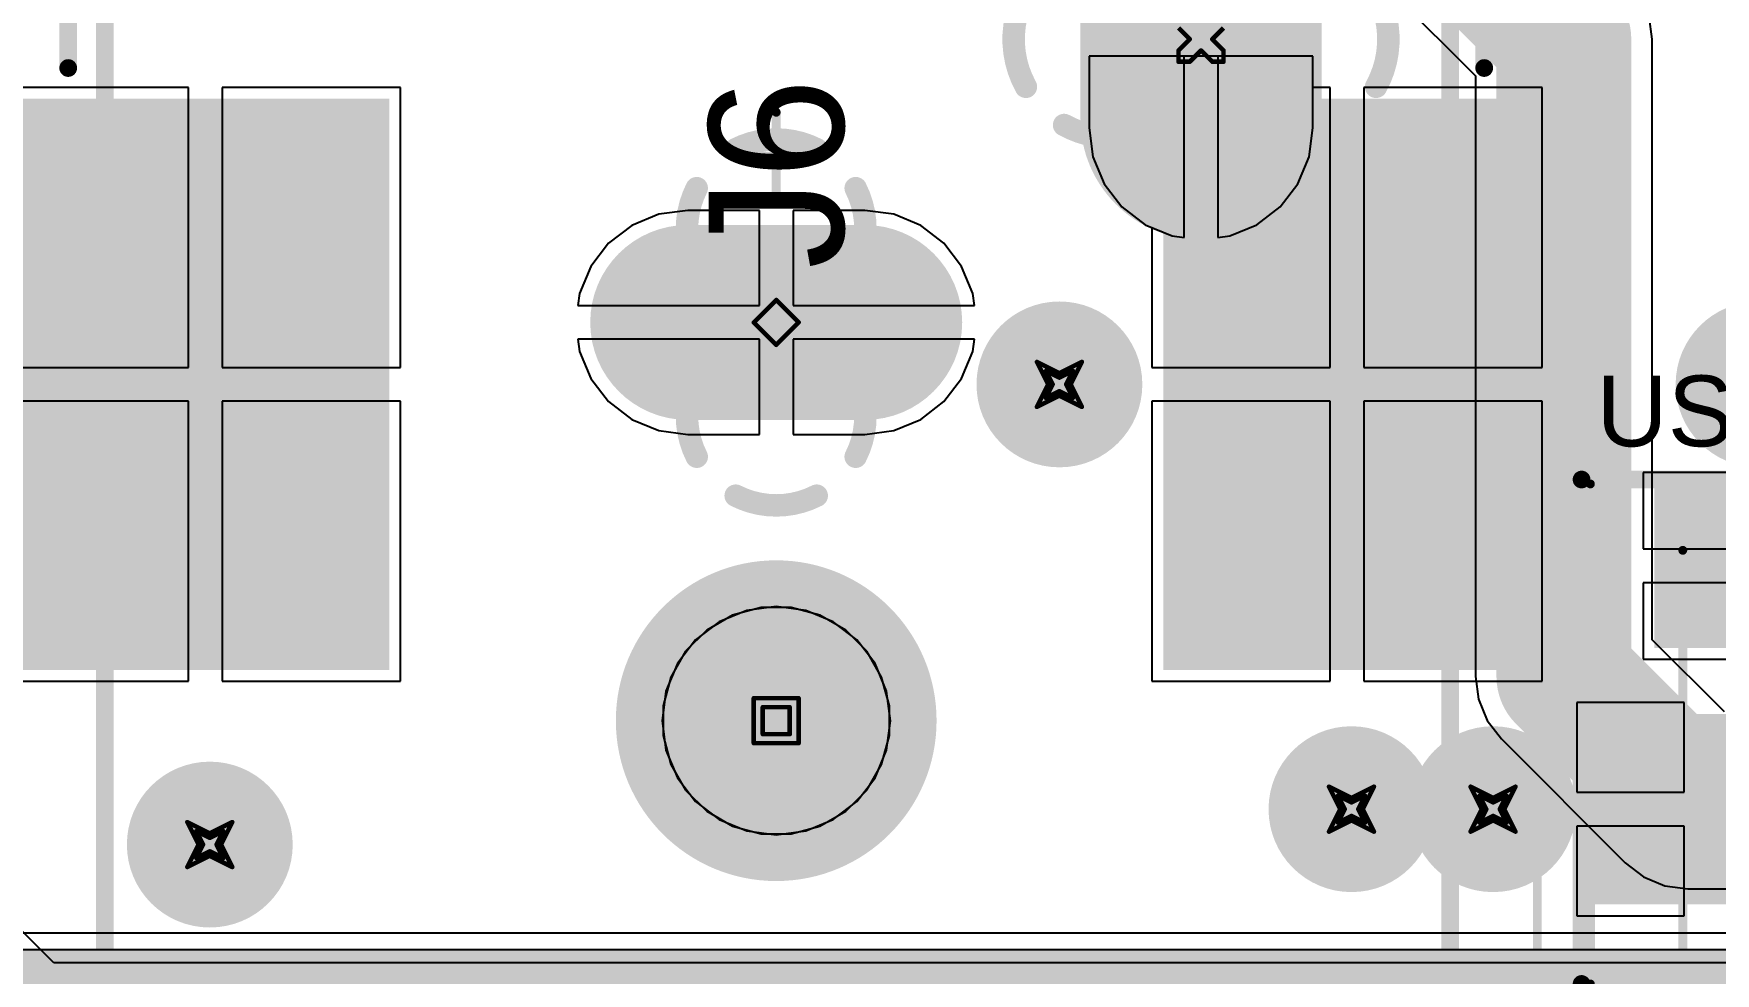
# Model space of a CAD drawing. Header units: millimetres. Extents: x -0.2 to 11.1, y -5.4 to 4.7.
# Drawn here: x 1.166 to 1.914, y 0.01 to 0.428 of the extents above; entities that cross this region are included whole.
import ezdxf

# ---------------------------------------------------------------- set-up
doc = ezdxf.new("R2010")
doc.units = ezdxf.units.MM
doc.header["$MEASUREMENT"] = 0
for name, color, linetype in [('BottomLayer', 5, 'Continuous'), ('BottomSolder', 6, 'Continuous'), ('DrillDrawing', 1, 'Continuous'), ('InternalPlane1', 76, 'Continuous'), ('InternalPlane2', 16, 'Continuous'), ('Mechanical1', 6, 'Continuous'), ('Mechanical3', 76, 'Continuous'), ('Mechanical5', 56, 'Continuous'), ('MultiLayer', 9, 'Continuous'), ('PadHoleLayer', 156, 'Continuous'), ('TopLayer', 1, 'Continuous'), ('TopOverlay', 2, 'Continuous'), ('TopPaste', 8, 'Continuous'), ('TopSolder', 216, 'Continuous'), ('ViaHoleLayer', 16, 'Continuous')]:
    doc.layers.add(name, color=color, linetype=linetype)
doc.styles.add('Arial', font='arial.ttf', dxfattribs={"height": 0.2})

# ---------------------------------------------------------------- blocks, each defined once
blk = doc.blocks.new('MICRO_B_USB_CONNECTOR_SMD_5')
at = {"layer": 'TopLayer'}
for points in [[(-0.16339, 0.02067), (-0.16339, 0.08366), (-0.08071, 0.08366), (-0.08071, 0.02067)], [(-0.05906, 0.08366), (-0.04331, 0.08366), (-0.04331, 0.02854), (-0.05906, 0.02854)], [(-0.03346, 0.08366), (-0.01772, 0.08366), (-0.01772, 0.02854), (-0.03346, 0.02854)], [(-0.00787, 0.08366), (0.00787, 0.08366), (0.00787, 0.02854), (-0.00787, 0.02854)], [(0.01772, 0.08366), (0.03346, 0.08366), (0.03346, 0.02854), (0.01772, 0.02854)], [(0.04331, 0.08366), (0.05906, 0.08366), (0.05906, 0.02854), (0.04331, 0.02854)], [(0.08079, 0.02056), (0.08079, 0.08355), (0.16347, 0.08355), (0.16347, 0.02056)], [(-0.10236, -0.0935), (-0.19291, -0.0935), (-0.19291, -0.0187), (-0.10236, -0.0187)], [(-0.08858, -0.0187), (-0.01378, -0.0187), (-0.01378, -0.0935), (-0.08858, -0.0935)], [(0.00984, -0.0187), (0.08465, -0.0187), (0.08465, -0.0935), (0.00984, -0.0935)], [(0.10236, -0.0187), (0.19291, -0.0187), (0.19291, -0.0935), (0.10236, -0.0935)]]:
    blk.add_hatch(color=1, dxfattribs=at).paths.add_polyline_path(points)
at = {"layer": 'TopPaste'}
for points in [[(-0.16839, 0.01567), (-0.16839, 0.08866), (-0.07571, 0.08866), (-0.07571, 0.01567)], [(-0.06406, 0.08866), (-0.03831, 0.08866), (-0.03831, 0.02354), (-0.06406, 0.02354)], [(-0.03846, 0.08866), (-0.01272, 0.08866), (-0.01272, 0.02354), (-0.03846, 0.02354)], [(-0.01287, 0.08866), (0.01287, 0.08866), (0.01287, 0.02354), (-0.01287, 0.02354)], [(0.01272, 0.08866), (0.03846, 0.08866), (0.03846, 0.02354), (0.01272, 0.02354)], [(0.03831, 0.08866), (0.06406, 0.08866), (0.06406, 0.02354), (0.03831, 0.02354)], [(0.07579, 0.01556), (0.07579, 0.08855), (0.16847, 0.08855), (0.16847, 0.01556)], [(-0.09736, -0.0985), (-0.19791, -0.0985), (-0.19791, -0.0137), (-0.09736, -0.0137)], [(-0.09358, -0.0137), (-0.00878, -0.0137), (-0.00878, -0.0985), (-0.09358, -0.0985)], [(0.00484, -0.0137), (0.08965, -0.0137), (0.08965, -0.0985), (0.00484, -0.0985)], [(0.09736, -0.0137), (0.19791, -0.0137), (0.19791, -0.0985), (0.09736, -0.0985)]]:
    blk.add_hatch(color=8, dxfattribs=at).paths.add_polyline_path(points)
at = {"layer": 'TopSolder'}
for points in [[(-0.16535, 0.0187), (-0.16535, 0.08563), (-0.07874, 0.08563), (-0.07874, 0.0187)], [(-0.06102, 0.08563), (-0.04134, 0.08563), (-0.04134, 0.02657), (-0.06102, 0.02657)], [(-0.03543, 0.08563), (-0.01575, 0.08563), (-0.01575, 0.02657), (-0.03543, 0.02657)], [(-0.00984, 0.08563), (0.00984, 0.08563), (0.00984, 0.02657), (-0.00984, 0.02657)], [(0.01575, 0.08563), (0.03543, 0.08563), (0.03543, 0.02657), (0.01575, 0.02657)], [(0.04134, 0.08563), (0.06102, 0.08563), (0.06102, 0.02657), (0.04134, 0.02657)], [(0.07882, 0.01859), (0.07882, 0.08552), (0.16544, 0.08552), (0.16544, 0.01859)], [(-0.10039, -0.09547), (-0.19488, -0.09547), (-0.19488, -0.01673), (-0.10039, -0.01673)], [(-0.09055, -0.01673), (-0.01181, -0.01673), (-0.01181, -0.09547), (-0.09055, -0.09547)], [(0.00787, -0.01673), (0.08661, -0.01673), (0.08661, -0.09547), (0.00787, -0.09547)], [(0.10039, -0.01673), (0.19488, -0.01673), (0.19488, -0.09547), (0.10039, -0.09547)]]:
    blk.add_hatch(color=216, dxfattribs=at).paths.add_polyline_path(points)
at = {"layer": 'Mechanical1', "const_width": 0.00394}
for points in [[(-0.15576, -0.1638), (-0.15576, 0.05906)], [(-0.15576, 0.05906), (0.15576, 0.05906)], [(0.15576, -0.1638), (0.15576, 0.05906)], [(-0.15576, -0.1638), (0.15576, -0.1638)]]:
    blk.add_lwpolyline(points, dxfattribs=at)
at = {"layer": 'Mechanical1', "const_width": 0.00197}
for points in [[(-0.15674, 0.05906, 1), (-0.15478, 0.05906, 1)], [(-0.15674, 0.05906, 1), (-0.15478, 0.05906, 1)], [(0.15478, 0.05906, 1), (0.15674, 0.05906, 1)], [(0.15478, 0.05906, 1), (0.15674, 0.05906, 1)], [(-0.15674, -0.1638, 1), (-0.15478, -0.1638, 1)], [(-0.15674, -0.1638, 1), (-0.15478, -0.1638, 1)], [(0.15478, -0.1638, 1), (0.15674, -0.1638, 1)], [(0.15478, -0.1638, 1), (0.15674, -0.1638, 1)]]:
    blk.add_lwpolyline(points, format="xyb", close=True, dxfattribs=at)
at = {"layer": 'Mechanical3', "const_width": 0.00394}
for points in [[(-0.19685, -0.13386), (-0.19685, 0.08858)], [(-0.19685, 0.08858), (0.19685, 0.08858)], [(0.19685, -0.13386), (0.19685, 0.08858)], [(0, -0.01969), (0, 0.01969)], [(-0.01969, 0), (0.01969, 0)], [(-0.19685, -0.13386), (0.19685, -0.13386)]]:
    blk.add_lwpolyline(points, dxfattribs=at)
at = {"layer": 'Mechanical3', "const_width": 0.00197}
for points in [[(-0.19783, 0.08858, 1), (-0.19587, 0.08858, 1)], [(-0.19783, 0.08858, 1), (-0.19587, 0.08858, 1)], [(0.19587, 0.08858, 1), (0.19783, 0.08858, 1)], [(0.19587, 0.08858, 1), (0.19783, 0.08858, 1)], [(-0.00098, 0.01969, 1), (0.00098, 0.01969, 1)], [(-0.02067, 0, 1), (-0.0187, 0, 1)], [(0.0187, 0, 1), (0.02067, 0, 1)], [(-0.00098, -0.01969, 1), (0.00098, -0.01969, 1)], [(-0.19783, -0.13386, 1), (-0.19587, -0.13386, 1)], [(-0.19783, -0.13386, 1), (-0.19587, -0.13386, 1)], [(0.19587, -0.13386, 1), (0.19783, -0.13386, 1)], [(0.19587, -0.13386, 1), (0.19783, -0.13386, 1)]]:
    blk.add_lwpolyline(points, format="xyb", close=True, dxfattribs=at)
at = {"layer": 'Mechanical5', "const_width": 0.00394}
for points in [[(-0.19685, -0.13386), (-0.19685, 0.08858)], [(-0.19685, 0.08858), (0.19685, 0.08858)], [(0.19685, -0.13386), (0.19685, 0.08858)], [(-0.19685, -0.13386), (0.19685, -0.13386)]]:
    blk.add_lwpolyline(points, dxfattribs=at)
at = {"layer": 'Mechanical5', "const_width": 0.00197}
for points in [[(-0.19783, 0.08858, 1), (-0.19587, 0.08858, 1)], [(-0.19783, 0.08858, 1), (-0.19587, 0.08858, 1)], [(0.19587, 0.08858, 1), (0.19783, 0.08858, 1)], [(0.19587, 0.08858, 1), (0.19783, 0.08858, 1)], [(-0.19783, -0.13386, 1), (-0.19587, -0.13386, 1)], [(-0.19783, -0.13386, 1), (-0.19587, -0.13386, 1)], [(0.19587, -0.13386, 1), (0.19783, -0.13386, 1)], [(0.19587, -0.13386, 1), (0.19783, -0.13386, 1)]]:
    blk.add_lwpolyline(points, format="xyb", close=True, dxfattribs=at)
at = {"layer": 'TopOverlay', "const_width": 0.00787}
for points in [[(-0.20079, -0.13386), (-0.20079, 0.09055)], [(-0.20079, 0.09055), (0.20079, 0.09055)], [(0.20079, -0.13386), (0.20079, 0.09055)], [(-0.20079, -0.13386), (0.20079, -0.13386)]]:
    blk.add_lwpolyline(points, dxfattribs=at)
at = {"layer": 'TopOverlay'}
for points, const_width in [([(-0.20276, 0.09055, 1), (-0.19882, 0.09055, 1)], 0.00394), ([(-0.20276, 0.09055, 1), (-0.19882, 0.09055, 1)], 0.00394), ([(0.19882, 0.09055, 1), (0.20276, 0.09055, 1)], 0.00394), ([(0.19882, 0.09055, 1), (0.20276, 0.09055, 1)], 0.00394), ([(-0.07087, 0.0748, 1), (-0.07874, 0.0748, 1)], 0.00787), ([(-0.08071, 0.0748, 1), (-0.07677, 0.0748, 1)], 0.00394), ([(-0.07283, 0.0748, 1), (-0.0689, 0.0748, 1)], 0.00394), ([(-0.20276, -0.13386, 1), (-0.19882, -0.13386, 1)], 0.00394), ([(-0.20276, -0.13386, 1), (-0.19882, -0.13386, 1)], 0.00394), ([(0.19882, -0.13386, 1), (0.20276, -0.13386, 1)], 0.00394), ([(0.19882, -0.13386, 1), (0.20276, -0.13386, 1)], 0.00394)]:
    blk.add_lwpolyline(points, format="xyb", close=True, dxfattribs=dict(at, const_width=const_width))
at = {"layer": 'Mechanical5'}
blk.add_text('USB1', height=0.06, dxfattribs=at).set_placement((-0.09997, -0.02999))
blk = doc.blocks.new('PJ_037AH_SMT_TR_66')
at = {"layer": 'BottomLayer'}
h = blk.add_hatch(color=5, dxfattribs=at)
edge = h.paths.add_edge_path()
edge.add_arc((-0.07382, -0.03937), 0.03937, 180, 360)
edge.add_line((-0.03445, -0.03937), (-0.03445, 0.03937))
edge.add_arc((-0.07382, 0.03937), 0.03937, 0, 180)
edge.add_line((-0.11319, 0.03937), (-0.11319, -0.03937))
h = blk.add_hatch(color=5, dxfattribs=at)
edge = h.paths.add_edge_path()
edge.add_arc((-0.25098, 0), 0.04134, 0, 360)
h = blk.add_hatch(color=5, dxfattribs=at)
edge = h.paths.add_edge_path()
edge.add_arc((0.09154, -0.18898), 0.03937, 270, 450)
edge.add_line((0.09154, -0.14961), (0.0128, -0.14961))
edge.add_arc((0.0128, -0.18898), 0.03937, 90, 270)
edge.add_line((0.0128, -0.22835), (0.09154, -0.22835))
at = {"layer": 'BottomSolder'}
h = blk.add_hatch(color=6, dxfattribs=at)
edge = h.paths.add_edge_path()
edge.add_arc((-0.07382, -0.03937), 0.04337, 180, 360)
edge.add_line((-0.03045, -0.03937), (-0.03045, 0.03937))
edge.add_arc((-0.07382, 0.03937), 0.04337, 0, 180)
edge.add_line((-0.11719, 0.03937), (-0.11719, -0.03937))
h = blk.add_hatch(color=6, dxfattribs=at)
edge = h.paths.add_edge_path()
edge.add_arc((-0.25098, 0), 0.04534, 0, 360)
h = blk.add_hatch(color=6, dxfattribs=at)
edge = h.paths.add_edge_path()
edge.add_arc((0.09154, -0.18898), 0.04337, 270, 450)
edge.add_line((0.09154, -0.14561), (0.0128, -0.14561))
edge.add_arc((0.0128, -0.18898), 0.04337, 90, 270)
edge.add_line((0.0128, -0.23235), (0.09154, -0.23235))
at = {"layer": 'InternalPlane1'}
h = blk.add_hatch(color=76, dxfattribs=at)
edge = h.paths.add_edge_path()
edge.add_arc((-0.25098, 0), 0.07134, 0, 360)
at = {"layer": 'InternalPlane2'}
h = blk.add_hatch(color=16, dxfattribs=at)
edge = h.paths.add_edge_path()
edge.add_arc((-0.25098, 0), 0.07134, 0, 360)
h = blk.add_hatch(color=16, dxfattribs=at)
edge = h.paths.add_edge_path()
edge.add_arc((0.0876, -0.18898), 0.05362, 270, 450)
edge.add_line((0.0876, -0.13535), (0.01673, -0.13535))
edge.add_arc((0.01673, -0.18898), 0.05362, 90, 270)
edge.add_line((0.01673, -0.2426), (0.0876, -0.2426))
at = {"layer": 'MultiLayer'}
h = blk.add_hatch(color=9, dxfattribs=at)
edge = h.paths.add_edge_path()
edge.add_arc((-0.07382, -0.03937), 0.03937, 180, 360)
edge.add_line((-0.03445, -0.03937), (-0.03445, 0.03937))
edge.add_arc((-0.07382, 0.03937), 0.03937, 0, 180)
edge.add_line((-0.11319, 0.03937), (-0.11319, -0.03937))
h = blk.add_hatch(color=9, dxfattribs=at)
edge = h.paths.add_edge_path()
edge.add_arc((-0.25098, 0), 0.04134, 0, 360)
h = blk.add_hatch(color=9, dxfattribs=at)
edge = h.paths.add_edge_path()
edge.add_arc((0.09154, -0.18898), 0.03937, 270, 450)
edge.add_line((0.09154, -0.14961), (0.0128, -0.14961))
edge.add_arc((0.0128, -0.18898), 0.03937, 90, 270)
edge.add_line((0.0128, -0.22835), (0.09154, -0.22835))
at = {"layer": 'PadHoleLayer'}
h = blk.add_hatch(color=156, dxfattribs=at)
edge = h.paths.add_edge_path()
edge.add_arc((-0.07382, -0.03937), 0.01969, 180, 360)
edge.add_line((-0.05413, -0.03937), (-0.05413, 0.03937))
edge.add_arc((-0.07382, 0.03937), 0.01969, 0, 180)
edge.add_line((-0.0935, 0.03937), (-0.0935, -0.03937))
h = blk.add_hatch(color=156, dxfattribs=at)
edge = h.paths.add_edge_path()
edge.add_arc((-0.25098, 0), 0.04134, 0, 360)
h = blk.add_hatch(color=156, dxfattribs=at)
edge = h.paths.add_edge_path()
edge.add_arc((0.0876, -0.18898), 0.02362, 270, 450)
edge.add_line((0.0876, -0.16535), (0.01673, -0.16535))
edge.add_arc((0.01673, -0.18898), 0.02362, 90, 270)
edge.add_line((0.01673, -0.2126), (0.0876, -0.2126))
at = {"layer": 'TopLayer'}
for points in [[(0.02067, 0.17717), (-0.22343, 0.17717), (-0.22343, 0.33071), (0.02067, 0.33071)], [(-0.22343, -0.17717), (0.02067, -0.17717), (0.02067, -0.33071), (-0.22343, -0.33071)]]:
    blk.add_hatch(color=1, dxfattribs=at).paths.add_polyline_path(points)
h = blk.add_hatch(color=1, dxfattribs=at)
edge = h.paths.add_edge_path()
edge.add_arc((-0.07382, -0.03937), 0.03937, 180, 360)
edge.add_line((-0.03445, -0.03937), (-0.03445, 0.03937))
edge.add_arc((-0.07382, 0.03937), 0.03937, 0, 180)
edge.add_line((-0.11319, 0.03937), (-0.11319, -0.03937))
h = blk.add_hatch(color=1, dxfattribs=at)
edge = h.paths.add_edge_path()
edge.add_arc((-0.25098, 0), 0.04134, 0, 360)
h = blk.add_hatch(color=1, dxfattribs=at)
edge = h.paths.add_edge_path()
edge.add_arc((0.09154, -0.18898), 0.03937, 270, 450)
edge.add_line((0.09154, -0.14961), (0.0128, -0.14961))
edge.add_arc((0.0128, -0.18898), 0.03937, 90, 270)
edge.add_line((0.0128, -0.22835), (0.09154, -0.22835))
at = {"layer": 'TopPaste'}
for points in [[(0.02567, 0.17217), (-0.22843, 0.17217), (-0.22843, 0.33571), (0.02567, 0.33571)], [(-0.22843, -0.17217), (0.02567, -0.17217), (0.02567, -0.33571), (-0.22843, -0.33571)]]:
    blk.add_hatch(color=8, dxfattribs=at).paths.add_polyline_path(points)
at = {"layer": 'TopSolder'}
for points in [[(0.02467, 0.17317), (-0.22743, 0.17317), (-0.22743, 0.33471), (0.02467, 0.33471)], [(-0.22743, -0.17317), (0.02467, -0.17317), (0.02467, -0.33471), (-0.22743, -0.33471)]]:
    blk.add_hatch(color=216, dxfattribs=at).paths.add_polyline_path(points)
h = blk.add_hatch(color=216, dxfattribs=at)
edge = h.paths.add_edge_path()
edge.add_arc((-0.07382, -0.03937), 0.04337, 180, 360)
edge.add_line((-0.03045, -0.03937), (-0.03045, 0.03937))
edge.add_arc((-0.07382, 0.03937), 0.04337, 0, 180)
edge.add_line((-0.11719, 0.03937), (-0.11719, -0.03937))
h = blk.add_hatch(color=216, dxfattribs=at)
edge = h.paths.add_edge_path()
edge.add_arc((-0.25098, 0), 0.04534, 0, 360)
h = blk.add_hatch(color=216, dxfattribs=at)
edge = h.paths.add_edge_path()
edge.add_arc((0.09154, -0.18898), 0.04337, 270, 450)
edge.add_line((0.09154, -0.14561), (0.0128, -0.14561))
edge.add_arc((0.0128, -0.18898), 0.04337, 90, 270)
edge.add_line((0.0128, -0.23235), (0.09154, -0.23235))
at = {"layer": 'InternalPlane1', "const_width": 0.01}
for points in [[(-0.13355, 0.03536, -0.118358), (-0.11553, 0.03969)], [(-0.03211, 0.03969, -0.118358), (-0.01409, 0.03536)], [(-0.15089, -0.01802, -0.240079), (-0.15089, 0.01802)], [(0.00325, 0.01802, -0.240079), (0.00325, -0.01802)], [(-0.11553, -0.03968, -0.118358), (-0.13355, -0.03536)], [(-0.01409, -0.03536, -0.118358), (-0.03211, -0.03968)], [(0.03102, -0.11108, -0.258618), (0.07331, -0.11108)], [(0.00854, -0.14923, -0.127216), (0.01401, -0.12808)], [(0.01401, -0.24987, -0.127216), (0.00854, -0.22872)], [(0.07331, -0.26687, -0.258618), (0.03102, -0.26687)]]:
    blk.add_lwpolyline(points, format="xyb", dxfattribs=at)
at = {"layer": 'InternalPlane1', "const_width": 0.005}
for points in [[(-0.13605, 0.03536, 1), (-0.13105, 0.03536, 1)], [(-0.11803, 0.03969, 1), (-0.11303, 0.03969, 1)], [(-0.03461, 0.03969, 1), (-0.02961, 0.03969, 1)], [(-0.01659, 0.03536, 1), (-0.01159, 0.03536, 1)], [(-0.15339, 0.01802, 1), (-0.14839, 0.01802, 1)], [(0.00075, 0.01802, 1), (0.00575, 0.01802, 1)], [(-0.15339, -0.01802, 1), (-0.14839, -0.01802, 1)], [(0.00075, -0.01802, 1), (0.00575, -0.01802, 1)], [(-0.13605, -0.03536, 1), (-0.13105, -0.03536, 1)], [(-0.11803, -0.03968, 1), (-0.11303, -0.03968, 1)], [(-0.03461, -0.03968, 1), (-0.02961, -0.03968, 1)], [(-0.01659, -0.03536, 1), (-0.01159, -0.03536, 1)], [(0.02852, -0.11108, 1), (0.03352, -0.11108, 1)], [(0.01151, -0.12808, 1), (0.01651, -0.12808, 1)], [(0.00604, -0.14923, 1), (0.01104, -0.14923, 1)], [(0.00604, -0.22872, 1), (0.01104, -0.22872, 1)], [(0.01151, -0.24987, 1), (0.01651, -0.24987, 1)], [(0.02852, -0.26687, 1), (0.03352, -0.26687, 1)]]:
    blk.add_lwpolyline(points, format="xyb", close=True, dxfattribs=at)
at = {"layer": 'InternalPlane1', "const_width": 0.01}
for points in [[(-0.03211, 0.03969), (-0.11553, 0.03969)], [(-0.03211, -0.03968), (-0.11553, -0.03968)], [(0.00854, -0.14923), (0.00854, -0.22872)]]:
    blk.add_lwpolyline(points, close=True, dxfattribs=at)
at = {"layer": 'Mechanical1', "const_width": 0.00787}
for points in [[(-0.36902, 0.29862), (0.30421, 0.29862)], [(-0.36902, -0.2998), (0.30421, -0.2998)]]:
    blk.add_lwpolyline(points, dxfattribs=at)
at = {"layer": 'Mechanical3', "const_width": 0.00394}
for points in [[(0, 0.01969), (0, -0.01969)], [(-0.01969, 0), (0.01969, 0)], [(-0.37008, -0.33858), (0.34646, -0.33858)]]:
    blk.add_lwpolyline(points, dxfattribs=at)
at = {"layer": 'Mechanical3', "const_width": 0.00197}
for points in [[(-0.00098, 0.01969, 1), (0.00098, 0.01969, 1)], [(-0.02067, 0, 1), (-0.0187, 0, 1)], [(0.0187, 0, 1), (0.02067, 0, 1)], [(-0.00098, -0.01969, 1), (0.00098, -0.01969, 1)]]:
    blk.add_lwpolyline(points, format="xyb", close=True, dxfattribs=at)
at = {"layer": 'Mechanical5', "const_width": 0.00394}
blk.add_lwpolyline([(-0.37008, -0.33858), (0.34646, -0.33858)], dxfattribs=at)
at = {"layer": 'TopOverlay', "const_width": 0.00787}
for points in [[(0.03937, 0.31496), (0.31496, 0.31496)], [(0.03937, -0.31496), (0.31496, -0.31496)]]:
    blk.add_lwpolyline(points, dxfattribs=at)
at = {"layer": 'TopOverlay', "const_width": 0.00394}
for points in [[(0.0374, 0.31496, 1), (0.04134, 0.31496, 1)], [(0.0374, -0.31496, 1), (0.04134, -0.31496, 1)]]:
    blk.add_lwpolyline(points, format="xyb", close=True, dxfattribs=at)
at = {"layer": 'Mechanical5'}
blk.add_text('J6', height=0.06, dxfattribs=at).set_placement((-0.04998, -0.02999))

msp = doc.modelspace()

# ---------------------------------------------------------------- hatches: boundary and pattern name
at = {"layer": 'BottomLayer'}
h = msp.add_hatch(color=5, dxfattribs=at)
edge = h.paths.add_edge_path()
edge.add_arc((1.62205, 0.27165), 0.01181, 0, 360)
h = msp.add_hatch(color=5, dxfattribs=at)
edge = h.paths.add_edge_path()
edge.add_arc((1.75197, 0.08268), 0.01181, 0, 360)
h = msp.add_hatch(color=5, dxfattribs=at)
edge = h.paths.add_edge_path()
edge.add_arc((1.81496, 0.08268), 0.01181, 0, 360)
h = msp.add_hatch(color=5, dxfattribs=at)
edge = h.paths.add_edge_path()
edge.add_arc((1.24409, 0.06693), 0.01181, 0, 360)
at = {"layer": 'InternalPlane2'}
h = msp.add_hatch(color=16, dxfattribs=at)
edge = h.paths.add_edge_path()
edge.add_arc((1.62205, 0.27165), 0.03689, 0, 360)
h = msp.add_hatch(color=16, dxfattribs=at)
edge = h.paths.add_edge_path()
edge.add_arc((1.93307, 0.27165), 0.03689, 0, 360)
h = msp.add_hatch(color=16, dxfattribs=at)
edge = h.paths.add_edge_path()
edge.add_arc((1.75197, 0.08268), 0.03689, 0, 360)
h = msp.add_hatch(color=16, dxfattribs=at)
edge = h.paths.add_edge_path()
edge.add_arc((1.81496, 0.08268), 0.03689, 0, 360)
h = msp.add_hatch(color=16, dxfattribs=at)
edge = h.paths.add_edge_path()
edge.add_arc((1.24409, 0.06693), 0.03689, 0, 360)
at = {"layer": 'TopLayer'}
h = msp.add_hatch(color=1, dxfattribs=at)
edge = h.paths.add_edge_path()
edge.add_arc((1.62205, 0.27165), 0.01181, 0, 360)
h = msp.add_hatch(color=1, dxfattribs=at)
edge = h.paths.add_edge_path()
edge.add_arc((1.75197, 0.08268), 0.01181, 0, 360)
h = msp.add_hatch(color=1, dxfattribs=at)
edge = h.paths.add_edge_path()
edge.add_arc((1.81496, 0.08268), 0.01181, 0, 360)
h = msp.add_hatch(color=1, dxfattribs=at)
edge = h.paths.add_edge_path()
edge.add_arc((1.24409, 0.06693), 0.01181, 0, 360)
at = {"layer": 'ViaHoleLayer'}
h = msp.add_hatch(color=16, dxfattribs=at)
edge = h.paths.add_edge_path()
edge.add_arc((1.62205, 0.27165), 0.00689, 0, 360)
h = msp.add_hatch(color=16, dxfattribs=at)
edge = h.paths.add_edge_path()
edge.add_arc((1.75197, 0.08268), 0.00689, 0, 360)
h = msp.add_hatch(color=16, dxfattribs=at)
edge = h.paths.add_edge_path()
edge.add_arc((1.81496, 0.08268), 0.00689, 0, 360)
h = msp.add_hatch(color=16, dxfattribs=at)
edge = h.paths.add_edge_path()
edge.add_arc((1.24409, 0.06693), 0.00689, 0, 360)

# ---------------------------------------------------------------- linework, layer by layer
at = {"layer": 'BottomLayer'}
for p, q in [((1.73812, 0.4779), (1.80712, 0.4089)), ((1.88579, 0.4252), (1.88445, 0.43538)), ((1.88579, 0.15803), (1.88579, 0.4252)), ((1.67754, 0.4177), (1.63524, 0.4177)), ((1.63524, 0.4177), (1.63524, 0.38583)), ((1.67754, 0.33702), (1.67754, 0.4177)), ((1.73484, 0.4177), (1.69254, 0.4177)), ((1.69254, 0.4177), (1.69254, 0.33702)), ((1.73484, 0.38583), (1.73484, 0.4177)), ((1.80712, 0.4089), (1.80712, 0.14173)), ((1.63524, 0.38583), (1.63694, 0.37294)), ((1.73314, 0.37294), (1.73484, 0.38583)), ((1.63694, 0.37294), (1.64191, 0.36093)), ((1.72816, 0.36093), (1.73314, 0.37294)), ((1.64191, 0.36093), (1.64983, 0.35062)), ((1.72025, 0.35062), (1.72816, 0.36093)), ((1.4438, 0.34731), (1.43179, 0.34234)), ((1.45669, 0.34901), (1.4438, 0.34731)), ((1.48856, 0.34901), (1.45669, 0.34901)), ((1.48856, 0.30671), (1.48856, 0.34901)), ((1.53543, 0.34901), (1.50356, 0.34901)), ((1.50356, 0.34901), (1.50356, 0.30671)), ((1.54832, 0.34731), (1.53543, 0.34901)), ((1.56033, 0.34234), (1.54832, 0.34731)), ((1.64983, 0.35062), (1.66014, 0.3427)), ((1.70994, 0.3427), (1.72025, 0.35062)), ((1.43179, 0.34234), (1.42148, 0.33442)), ((1.57064, 0.33442), (1.56033, 0.34234)), ((1.66014, 0.3427), (1.67215, 0.33773)), ((1.67215, 0.33773), (1.67754, 0.33702)), ((1.69254, 0.33702), (1.69793, 0.33773)), ((1.69793, 0.33773), (1.70994, 0.3427)), ((1.42148, 0.33442), (1.41357, 0.32411)), ((1.57856, 0.32411), (1.57064, 0.33442)), ((1.41357, 0.32411), (1.40859, 0.3121)), ((1.58353, 0.3121), (1.57856, 0.32411)), ((1.40859, 0.3121), (1.40788, 0.30671)), ((1.58424, 0.30671), (1.58353, 0.3121)), ((1.40788, 0.30671), (1.48856, 0.30671)), ((1.50356, 0.30671), (1.58424, 0.30671)), ((1.48856, 0.29171), (1.40788, 0.29171)), ((1.40788, 0.29171), (1.40859, 0.28632)), ((1.40859, 0.28632), (1.41357, 0.27431)), ((1.48856, 0.24942), (1.48856, 0.29171)), ((1.58424, 0.29171), (1.50356, 0.29171)), ((1.50356, 0.29171), (1.50356, 0.24942)), ((1.57856, 0.27431), (1.58353, 0.28632)), ((1.58353, 0.28632), (1.58424, 0.29171)), ((1.41357, 0.27431), (1.42148, 0.264)), ((1.57064, 0.264), (1.57856, 0.27431)), ((1.42148, 0.264), (1.43179, 0.25609)), ((1.56033, 0.25609), (1.57064, 0.264)), ((1.43179, 0.25609), (1.4438, 0.25111)), ((1.54832, 0.25111), (1.56033, 0.25609)), ((1.4438, 0.25111), (1.45669, 0.24942)), ((1.45669, 0.24942), (1.48856, 0.24942)), ((1.50356, 0.24942), (1.53543, 0.24942)), ((1.53543, 0.24942), (1.54832, 0.25111)), ((1.49606, 0.17282), (1.48292, 0.17109)), ((1.5092, 0.17109), (1.49606, 0.17282)), ((1.47068, 0.16602), (1.46016, 0.15795)), ((1.48292, 0.17109), (1.47068, 0.16602)), ((1.52145, 0.16602), (1.5092, 0.17109)), ((1.53196, 0.15795), (1.52145, 0.16602)), ((1.46016, 0.15795), (1.45209, 0.14743)), ((1.54003, 0.14743), (1.53196, 0.15795)), ((1.91787, 0.12595), (1.88579, 0.15803)), ((1.45209, 0.14743), (1.44702, 0.13519)), ((1.54511, 0.13519), (1.54003, 0.14743)), ((1.44702, 0.13519), (1.44529, 0.12205)), ((1.54684, 0.12205), (1.54511, 0.13519)), ((1.80712, 0.14173), (1.80846, 0.13155)), ((1.80846, 0.13155), (1.81239, 0.12206)), ((1.44529, 0.12205), (1.44702, 0.10891)), ((1.54511, 0.10891), (1.54684, 0.12205)), ((1.81239, 0.12206), (1.81864, 0.11392)), ((1.81864, 0.11392), (1.87376, 0.0588)), ((1.44702, 0.10891), (1.45209, 0.09666)), ((1.54003, 0.09666), (1.54511, 0.10891)), ((1.45209, 0.09666), (1.46016, 0.08615)), ((1.53196, 0.08615), (1.54003, 0.09666)), ((1.46016, 0.08615), (1.47068, 0.07808)), ((1.52145, 0.07808), (1.53196, 0.08615)), ((1.47068, 0.07808), (1.48292, 0.073)), ((1.5092, 0.073), (1.52145, 0.07808)), ((1.48292, 0.073), (1.49606, 0.07127)), ((1.49606, 0.07127), (1.5092, 0.073)), ((1.87376, 0.0588), (1.88191, 0.05255)), ((1.88191, 0.05255), (1.89139, 0.04862)), ((1.89139, 0.04862), (1.90157, 0.04728)), ((1.90157, 0.04728), (2.18898, 0.04728)), ((2.24409, 0.02756), (0.33465, 0.02756))]:
    msp.add_line(p, q, dxfattribs=at)
at = {"layer": 'BottomLayer', "const_width": 0.06}
for points in [[(1.72441, 0.54724), (1.84646, 0.4252)], [(1.84646, 0.14173), (1.84646, 0.4252)], [(1.84646, 0.14173), (1.90157, 0.08661)], [(1.90157, 0.08661), (2.18898, 0.08661)]]:
    msp.add_lwpolyline(points, dxfattribs=at)
at = {"layer": 'BottomLayer', "const_width": 0.03}
for points in [[(1.83146, 0.4252, 1), (1.86146, 0.4252, 1)], [(1.83146, 0.4252, 1), (1.86146, 0.4252, 1)], [(1.83146, 0.14173, 1), (1.86146, 0.14173, 1)], [(1.83146, 0.14173, 1), (1.86146, 0.14173, 1)], [(1.88657, 0.08661, 1), (1.91657, 0.08661, 1)], [(1.88657, 0.08661, 1), (1.91657, 0.08661, 1)]]:
    msp.add_lwpolyline(points, format="xyb", close=True, dxfattribs=at)
at = {"layer": 'DrillDrawing', "const_width": 0.002}
for points in [[(1.67504, 0.4302), (1.68004, 0.4252)], [(1.69004, 0.4252), (1.69504, 0.4302)], [(1.67504, 0.4202), (1.68004, 0.4252)], [(1.67504, 0.4152), (1.67504, 0.4202)], [(1.68004, 0.4152), (1.68504, 0.4202)], [(1.68504, 0.4202), (1.69004, 0.4152)], [(1.69004, 0.4252), (1.69504, 0.4202)], [(1.69504, 0.4152), (1.69504, 0.4202)], [(1.67504, 0.4152), (1.68004, 0.4152)], [(1.69004, 0.4152), (1.69504, 0.4152)], [(1.48606, 0.29921), (1.49606, 0.30921)], [(1.49606, 0.30921), (1.50606, 0.29921)], [(1.48606, 0.29921), (1.49606, 0.28921)], [(1.49606, 0.28921), (1.50606, 0.29921)], [(1.61205, 0.28165), (1.62205, 0.27665)], [(1.61205, 0.28165), (1.61705, 0.27165)], [(1.61605, 0.27765), (1.62205, 0.27465)], [(1.61605, 0.27765), (1.61905, 0.27165)], [(1.62205, 0.27665), (1.63205, 0.28165)], [(1.62205, 0.27465), (1.62805, 0.27765)], [(1.62505, 0.27165), (1.62805, 0.27765)], [(1.62705, 0.27165), (1.63205, 0.28165)], [(1.61205, 0.26165), (1.61705, 0.27165)], [(1.61605, 0.26565), (1.61905, 0.27165)], [(1.61605, 0.26565), (1.62205, 0.26865)], [(1.62205, 0.26865), (1.62805, 0.26565)], [(1.62505, 0.27165), (1.62805, 0.26565)], [(1.62705, 0.27165), (1.63205, 0.26165)], [(1.61205, 0.26165), (1.62205, 0.26665)], [(1.62205, 0.26665), (1.63205, 0.26165)], [(1.48606, 0.13205), (1.50606, 0.13205)], [(1.48606, 0.11205), (1.48606, 0.13205)], [(1.49006, 0.12805), (1.50206, 0.12805)], [(1.49006, 0.11605), (1.49006, 0.12805)], [(1.50206, 0.11605), (1.50206, 0.12805)], [(1.50606, 0.11205), (1.50606, 0.13205)], [(1.48606, 0.11205), (1.50606, 0.11205)], [(1.49006, 0.11605), (1.50206, 0.11605)], [(1.74197, 0.09268), (1.75197, 0.08768)], [(1.74197, 0.09268), (1.74697, 0.08268)], [(1.75197, 0.08768), (1.76197, 0.09268)], [(1.75697, 0.08268), (1.76197, 0.09268)], [(1.80496, 0.09268), (1.81496, 0.08768)], [(1.80496, 0.09268), (1.80996, 0.08268)], [(1.81496, 0.08768), (1.82496, 0.09268)], [(1.81996, 0.08268), (1.82496, 0.09268)], [(1.74197, 0.07268), (1.74697, 0.08268)], [(1.74597, 0.08868), (1.75197, 0.08568)], [(1.74597, 0.08868), (1.74897, 0.08268)], [(1.74597, 0.07668), (1.74897, 0.08268)], [(1.75197, 0.08568), (1.75797, 0.08868)], [(1.75497, 0.08268), (1.75797, 0.08868)], [(1.75497, 0.08268), (1.75797, 0.07668)], [(1.75697, 0.08268), (1.76197, 0.07268)], [(1.80496, 0.07268), (1.80996, 0.08268)], [(1.80896, 0.08868), (1.81496, 0.08568)], [(1.80896, 0.08868), (1.81196, 0.08268)], [(1.80896, 0.07668), (1.81196, 0.08268)], [(1.81496, 0.08568), (1.82096, 0.08868)], [(1.81796, 0.08268), (1.82096, 0.08868)], [(1.81796, 0.08268), (1.82096, 0.07668)], [(1.81996, 0.08268), (1.82496, 0.07268)], [(1.23409, 0.07693), (1.24409, 0.07193)], [(1.23409, 0.07693), (1.23909, 0.06693)], [(1.24409, 0.07193), (1.25409, 0.07693)], [(1.24909, 0.06693), (1.25409, 0.07693)], [(1.74197, 0.07268), (1.75197, 0.07768)], [(1.74597, 0.07668), (1.75197, 0.07968)], [(1.75197, 0.07968), (1.75797, 0.07668)], [(1.75197, 0.07768), (1.76197, 0.07268)], [(1.80496, 0.07268), (1.81496, 0.07768)], [(1.80896, 0.07668), (1.81496, 0.07968)], [(1.81496, 0.07968), (1.82096, 0.07668)], [(1.81496, 0.07768), (1.82496, 0.07268)], [(1.23409, 0.05693), (1.23909, 0.06693)], [(1.23809, 0.07293), (1.24409, 0.06993)], [(1.23809, 0.07293), (1.24109, 0.06693)], [(1.23809, 0.06093), (1.24109, 0.06693)], [(1.24409, 0.06993), (1.25009, 0.07293)], [(1.24709, 0.06693), (1.25009, 0.07293)], [(1.24709, 0.06693), (1.25009, 0.06093)], [(1.24909, 0.06693), (1.25409, 0.05693)], [(1.23409, 0.05693), (1.24409, 0.06193)], [(1.23809, 0.06093), (1.24409, 0.06393)], [(1.24409, 0.06393), (1.25009, 0.06093)], [(1.24409, 0.06193), (1.25409, 0.05693)]]:
    msp.add_lwpolyline(points, dxfattribs=at)
at = {"layer": 'DrillDrawing', "const_width": 0.001}
for points in [[(1.67454, 0.4202, 1), (1.67554, 0.4202, 1)], [(1.67454, 0.4202, 1), (1.67554, 0.4202, 1)], [(1.67954, 0.4252, 1), (1.68054, 0.4252, 1)], [(1.67954, 0.4252, 1), (1.68054, 0.4252, 1)], [(1.68454, 0.4202, 1), (1.68554, 0.4202, 1)], [(1.68454, 0.4202, 1), (1.68554, 0.4202, 1)], [(1.68954, 0.4252, 1), (1.69054, 0.4252, 1)], [(1.68954, 0.4252, 1), (1.69054, 0.4252, 1)], [(1.69454, 0.4202, 1), (1.69554, 0.4202, 1)], [(1.69454, 0.4202, 1), (1.69554, 0.4202, 1)], [(1.67454, 0.4152, 1), (1.67554, 0.4152, 1)], [(1.67454, 0.4152, 1), (1.67554, 0.4152, 1)], [(1.67954, 0.4152, 1), (1.68054, 0.4152, 1)], [(1.67954, 0.4152, 1), (1.68054, 0.4152, 1)], [(1.68954, 0.4152, 1), (1.69054, 0.4152, 1)], [(1.68954, 0.4152, 1), (1.69054, 0.4152, 1)], [(1.69454, 0.4152, 1), (1.69554, 0.4152, 1)], [(1.69454, 0.4152, 1), (1.69554, 0.4152, 1)], [(1.49556, 0.30921, 1), (1.49656, 0.30921, 1)], [(1.49556, 0.30921, 1), (1.49656, 0.30921, 1)], [(1.48556, 0.29921, 1), (1.48656, 0.29921, 1)], [(1.48556, 0.29921, 1), (1.48656, 0.29921, 1)], [(1.50556, 0.29921, 1), (1.50656, 0.29921, 1)], [(1.50556, 0.29921, 1), (1.50656, 0.29921, 1)], [(1.49556, 0.28921, 1), (1.49656, 0.28921, 1)], [(1.49556, 0.28921, 1), (1.49656, 0.28921, 1)], [(1.61155, 0.28165, 1), (1.61255, 0.28165, 1)], [(1.61155, 0.28165, 1), (1.61255, 0.28165, 1)], [(1.61555, 0.27765, 1), (1.61655, 0.27765, 1)], [(1.61555, 0.27765, 1), (1.61655, 0.27765, 1)], [(1.62155, 0.27665, 1), (1.62255, 0.27665, 1)], [(1.62155, 0.27665, 1), (1.62255, 0.27665, 1)], [(1.62755, 0.27765, 1), (1.62855, 0.27765, 1)], [(1.62755, 0.27765, 1), (1.62855, 0.27765, 1)], [(1.63155, 0.28165, 1), (1.63255, 0.28165, 1)], [(1.63155, 0.28165, 1), (1.63255, 0.28165, 1)], [(1.61655, 0.27165, 1), (1.61755, 0.27165, 1)], [(1.61655, 0.27165, 1), (1.61755, 0.27165, 1)], [(1.61855, 0.27165, 1), (1.61955, 0.27165, 1)], [(1.61855, 0.27165, 1), (1.61955, 0.27165, 1)], [(1.62155, 0.27465, 1), (1.62255, 0.27465, 1)], [(1.62155, 0.27465, 1), (1.62255, 0.27465, 1)], [(1.62155, 0.26865, 1), (1.62255, 0.26865, 1)], [(1.62155, 0.26865, 1), (1.62255, 0.26865, 1)], [(1.62455, 0.27165, 1), (1.62555, 0.27165, 1)], [(1.62455, 0.27165, 1), (1.62555, 0.27165, 1)], [(1.62655, 0.27165, 1), (1.62755, 0.27165, 1)], [(1.62655, 0.27165, 1), (1.62755, 0.27165, 1)], [(1.61155, 0.26165, 1), (1.61255, 0.26165, 1)], [(1.61155, 0.26165, 1), (1.61255, 0.26165, 1)], [(1.61555, 0.26565, 1), (1.61655, 0.26565, 1)], [(1.61555, 0.26565, 1), (1.61655, 0.26565, 1)], [(1.62155, 0.26665, 1), (1.62255, 0.26665, 1)], [(1.62155, 0.26665, 1), (1.62255, 0.26665, 1)], [(1.62755, 0.26565, 1), (1.62855, 0.26565, 1)], [(1.62755, 0.26565, 1), (1.62855, 0.26565, 1)], [(1.63155, 0.26165, 1), (1.63255, 0.26165, 1)], [(1.63155, 0.26165, 1), (1.63255, 0.26165, 1)], [(1.48556, 0.13205, 1), (1.48656, 0.13205, 1)], [(1.48556, 0.13205, 1), (1.48656, 0.13205, 1)], [(1.48956, 0.12805, 1), (1.49056, 0.12805, 1)], [(1.48956, 0.12805, 1), (1.49056, 0.12805, 1)], [(1.50156, 0.12805, 1), (1.50256, 0.12805, 1)], [(1.50156, 0.12805, 1), (1.50256, 0.12805, 1)], [(1.50556, 0.13205, 1), (1.50656, 0.13205, 1)], [(1.50556, 0.13205, 1), (1.50656, 0.13205, 1)], [(1.48556, 0.11205, 1), (1.48656, 0.11205, 1)], [(1.48556, 0.11205, 1), (1.48656, 0.11205, 1)], [(1.48956, 0.11605, 1), (1.49056, 0.11605, 1)], [(1.48956, 0.11605, 1), (1.49056, 0.11605, 1)], [(1.50156, 0.11605, 1), (1.50256, 0.11605, 1)], [(1.50156, 0.11605, 1), (1.50256, 0.11605, 1)], [(1.50556, 0.11205, 1), (1.50656, 0.11205, 1)], [(1.50556, 0.11205, 1), (1.50656, 0.11205, 1)], [(1.74147, 0.09268, 1), (1.74247, 0.09268, 1)], [(1.74147, 0.09268, 1), (1.74247, 0.09268, 1)], [(1.76147, 0.09268, 1), (1.76247, 0.09268, 1)], [(1.76147, 0.09268, 1), (1.76247, 0.09268, 1)], [(1.80446, 0.09268, 1), (1.80546, 0.09268, 1)], [(1.80446, 0.09268, 1), (1.80546, 0.09268, 1)], [(1.82446, 0.09268, 1), (1.82546, 0.09268, 1)], [(1.82446, 0.09268, 1), (1.82546, 0.09268, 1)], [(1.74547, 0.08868, 1), (1.74647, 0.08868, 1)], [(1.74547, 0.08868, 1), (1.74647, 0.08868, 1)], [(1.74647, 0.08268, 1), (1.74747, 0.08268, 1)], [(1.74647, 0.08268, 1), (1.74747, 0.08268, 1)], [(1.74847, 0.08268, 1), (1.74947, 0.08268, 1)], [(1.74847, 0.08268, 1), (1.74947, 0.08268, 1)], [(1.75147, 0.08768, 1), (1.75247, 0.08768, 1)], [(1.75147, 0.08768, 1), (1.75247, 0.08768, 1)], [(1.75147, 0.08568, 1), (1.75247, 0.08568, 1)], [(1.75147, 0.08568, 1), (1.75247, 0.08568, 1)], [(1.75447, 0.08268, 1), (1.75547, 0.08268, 1)], [(1.75447, 0.08268, 1), (1.75547, 0.08268, 1)], [(1.75647, 0.08268, 1), (1.75747, 0.08268, 1)], [(1.75647, 0.08268, 1), (1.75747, 0.08268, 1)], [(1.75747, 0.08868, 1), (1.75847, 0.08868, 1)], [(1.75747, 0.08868, 1), (1.75847, 0.08868, 1)], [(1.80846, 0.08868, 1), (1.80946, 0.08868, 1)], [(1.80846, 0.08868, 1), (1.80946, 0.08868, 1)], [(1.80946, 0.08268, 1), (1.81046, 0.08268, 1)], [(1.80946, 0.08268, 1), (1.81046, 0.08268, 1)], [(1.81146, 0.08268, 1), (1.81246, 0.08268, 1)], [(1.81146, 0.08268, 1), (1.81246, 0.08268, 1)], [(1.81446, 0.08768, 1), (1.81546, 0.08768, 1)], [(1.81446, 0.08768, 1), (1.81546, 0.08768, 1)], [(1.81446, 0.08568, 1), (1.81546, 0.08568, 1)], [(1.81446, 0.08568, 1), (1.81546, 0.08568, 1)], [(1.81746, 0.08268, 1), (1.81846, 0.08268, 1)], [(1.81746, 0.08268, 1), (1.81846, 0.08268, 1)], [(1.81946, 0.08268, 1), (1.82046, 0.08268, 1)], [(1.81946, 0.08268, 1), (1.82046, 0.08268, 1)], [(1.82046, 0.08868, 1), (1.82146, 0.08868, 1)], [(1.82046, 0.08868, 1), (1.82146, 0.08868, 1)], [(1.23359, 0.07693, 1), (1.23459, 0.07693, 1)], [(1.23359, 0.07693, 1), (1.23459, 0.07693, 1)], [(1.25359, 0.07693, 1), (1.25459, 0.07693, 1)], [(1.25359, 0.07693, 1), (1.25459, 0.07693, 1)], [(1.74547, 0.07668, 1), (1.74647, 0.07668, 1)], [(1.74547, 0.07668, 1), (1.74647, 0.07668, 1)], [(1.75147, 0.07968, 1), (1.75247, 0.07968, 1)], [(1.75147, 0.07968, 1), (1.75247, 0.07968, 1)], [(1.75147, 0.07768, 1), (1.75247, 0.07768, 1)], [(1.75147, 0.07768, 1), (1.75247, 0.07768, 1)], [(1.75747, 0.07668, 1), (1.75847, 0.07668, 1)], [(1.75747, 0.07668, 1), (1.75847, 0.07668, 1)], [(1.80846, 0.07668, 1), (1.80946, 0.07668, 1)], [(1.80846, 0.07668, 1), (1.80946, 0.07668, 1)], [(1.81446, 0.07968, 1), (1.81546, 0.07968, 1)], [(1.81446, 0.07968, 1), (1.81546, 0.07968, 1)], [(1.81446, 0.07768, 1), (1.81546, 0.07768, 1)], [(1.81446, 0.07768, 1), (1.81546, 0.07768, 1)], [(1.82046, 0.07668, 1), (1.82146, 0.07668, 1)], [(1.82046, 0.07668, 1), (1.82146, 0.07668, 1)], [(1.23759, 0.07293, 1), (1.23859, 0.07293, 1)], [(1.23759, 0.07293, 1), (1.23859, 0.07293, 1)], [(1.23859, 0.06693, 1), (1.23959, 0.06693, 1)], [(1.23859, 0.06693, 1), (1.23959, 0.06693, 1)], [(1.24059, 0.06693, 1), (1.24159, 0.06693, 1)], [(1.24059, 0.06693, 1), (1.24159, 0.06693, 1)], [(1.24359, 0.07193, 1), (1.24459, 0.07193, 1)], [(1.24359, 0.07193, 1), (1.24459, 0.07193, 1)], [(1.24359, 0.06993, 1), (1.24459, 0.06993, 1)], [(1.24359, 0.06993, 1), (1.24459, 0.06993, 1)], [(1.24659, 0.06693, 1), (1.24759, 0.06693, 1)], [(1.24659, 0.06693, 1), (1.24759, 0.06693, 1)], [(1.24859, 0.06693, 1), (1.24959, 0.06693, 1)], [(1.24859, 0.06693, 1), (1.24959, 0.06693, 1)], [(1.24959, 0.07293, 1), (1.25059, 0.07293, 1)], [(1.24959, 0.07293, 1), (1.25059, 0.07293, 1)], [(1.74147, 0.07268, 1), (1.74247, 0.07268, 1)], [(1.74147, 0.07268, 1), (1.74247, 0.07268, 1)], [(1.76147, 0.07268, 1), (1.76247, 0.07268, 1)], [(1.76147, 0.07268, 1), (1.76247, 0.07268, 1)], [(1.80446, 0.07268, 1), (1.80546, 0.07268, 1)], [(1.80446, 0.07268, 1), (1.80546, 0.07268, 1)], [(1.82446, 0.07268, 1), (1.82546, 0.07268, 1)], [(1.82446, 0.07268, 1), (1.82546, 0.07268, 1)], [(1.23759, 0.06093, 1), (1.23859, 0.06093, 1)], [(1.23759, 0.06093, 1), (1.23859, 0.06093, 1)], [(1.24359, 0.06393, 1), (1.24459, 0.06393, 1)], [(1.24359, 0.06393, 1), (1.24459, 0.06393, 1)], [(1.24359, 0.06193, 1), (1.24459, 0.06193, 1)], [(1.24359, 0.06193, 1), (1.24459, 0.06193, 1)], [(1.24959, 0.06093, 1), (1.25059, 0.06093, 1)], [(1.24959, 0.06093, 1), (1.25059, 0.06093, 1)], [(1.23359, 0.05693, 1), (1.23459, 0.05693, 1)], [(1.23359, 0.05693, 1), (1.23459, 0.05693, 1)], [(1.25359, 0.05693, 1), (1.25459, 0.05693, 1)], [(1.25359, 0.05693, 1), (1.25459, 0.05693, 1)]]:
    msp.add_lwpolyline(points, format="xyb", close=True, dxfattribs=at)
at = {"layer": 'InternalPlane1'}
msp.add_line((2.31455, 0.0201), (0.0201, 0.0201), dxfattribs=at)
at = {"layer": 'InternalPlane1', "const_width": 0.01}
for points in [[(1.61285, 0.29692, -0.176327), (1.63124, 0.29692)], [(1.59678, 0.26246, -0.176327), (1.59678, 0.28085)], [(1.64732, 0.28085, -0.176327), (1.64732, 0.26246)], [(1.9078, 0.26246, -0.176327), (1.9078, 0.28085)], [(1.63124, 0.24639, -0.176327), (1.61285, 0.24639)], [(1.74277, 0.10795, -0.176327), (1.76117, 0.10795)], [(1.80576, 0.10795, -0.176327), (1.82416, 0.10795)], [(1.2349, 0.0922, -0.176327), (1.25329, 0.0922)], [(1.7267, 0.07348, -0.176327), (1.7267, 0.09187)], [(1.77724, 0.09187, -0.176327), (1.77724, 0.07348)], [(1.78969, 0.07348, -0.176327), (1.78969, 0.09187)], [(1.84023, 0.09187, -0.176327), (1.84023, 0.07348)], [(1.21883, 0.05773, -0.176327), (1.21883, 0.07613)], [(1.26936, 0.07613, -0.176327), (1.26936, 0.05773)], [(1.76117, 0.05741, -0.176327), (1.74277, 0.05741)], [(1.82416, 0.05741, -0.176327), (1.80576, 0.05741)], [(1.25329, 0.04166, -0.176327), (1.2349, 0.04166)]]:
    msp.add_lwpolyline(points, format="xyb", dxfattribs=at)
at = {"layer": 'InternalPlane1', "const_width": 0.005}
for points in [[(1.61035, 0.29692, 1), (1.61535, 0.29692, 1)], [(1.62874, 0.29692, 1), (1.63374, 0.29692, 1)], [(1.59428, 0.28085, 1), (1.59928, 0.28085, 1)], [(1.64482, 0.28085, 1), (1.64982, 0.28085, 1)], [(1.9053, 0.28085, 1), (1.9103, 0.28085, 1)], [(1.59428, 0.26246, 1), (1.59928, 0.26246, 1)], [(1.64482, 0.26246, 1), (1.64982, 0.26246, 1)], [(1.9053, 0.26246, 1), (1.9103, 0.26246, 1)], [(1.61035, 0.24639, 1), (1.61535, 0.24639, 1)], [(1.62874, 0.24639, 1), (1.63374, 0.24639, 1)], [(1.74027, 0.10795, 1), (1.74527, 0.10795, 1)], [(1.75867, 0.10795, 1), (1.76367, 0.10795, 1)], [(1.80326, 0.10795, 1), (1.80826, 0.10795, 1)], [(1.82166, 0.10795, 1), (1.82666, 0.10795, 1)], [(1.2324, 0.0922, 1), (1.2374, 0.0922, 1)], [(1.25079, 0.0922, 1), (1.25579, 0.0922, 1)], [(1.7242, 0.09187, 1), (1.7292, 0.09187, 1)], [(1.77474, 0.09187, 1), (1.77974, 0.09187, 1)], [(1.78719, 0.09187, 1), (1.79219, 0.09187, 1)], [(1.83773, 0.09187, 1), (1.84273, 0.09187, 1)], [(1.21633, 0.07613, 1), (1.22133, 0.07613, 1)], [(1.26686, 0.07613, 1), (1.27186, 0.07613, 1)], [(1.7242, 0.07348, 1), (1.7292, 0.07348, 1)], [(1.77474, 0.07348, 1), (1.77974, 0.07348, 1)], [(1.78719, 0.07348, 1), (1.79219, 0.07348, 1)], [(1.83773, 0.07348, 1), (1.84273, 0.07348, 1)], [(1.21633, 0.05773, 1), (1.22133, 0.05773, 1)], [(1.26686, 0.05773, 1), (1.27186, 0.05773, 1)], [(1.74027, 0.05741, 1), (1.74527, 0.05741, 1)], [(1.75867, 0.05741, 1), (1.76367, 0.05741, 1)], [(1.80326, 0.05741, 1), (1.80826, 0.05741, 1)], [(1.82166, 0.05741, 1), (1.82666, 0.05741, 1)], [(1.2324, 0.04166, 1), (1.2374, 0.04166, 1)], [(1.25079, 0.04166, 1), (1.25579, 0.04166, 1)]]:
    msp.add_lwpolyline(points, format="xyb", close=True, dxfattribs=at)
at = {"layer": 'InternalPlane1', "const_width": 0.04}
msp.add_lwpolyline([(0, 0), (3.15748, 0)], dxfattribs=at)
at = {"layer": 'InternalPlane2'}
msp.add_line((2.31455, 0.0201), (0.0201, 0.0201), dxfattribs=at)
at = {"layer": 'InternalPlane2', "const_width": 0.04}
msp.add_lwpolyline([(0, 0), (3.15748, 0)], dxfattribs=at)
at = {"layer": 'TopLayer'}
for p, q in [((1.68504, 0.4177), (1.63524, 0.4177)), ((1.63524, 0.4177), (1.63524, 0.38583)), ((1.73484, 0.4177), (1.68504, 0.4177)), ((1.73484, 0.4037), (1.73484, 0.4177)), ((1.23463, 0.4037), (1.15535, 0.4037)), ((1.23463, 0.27915), (1.23463, 0.4037)), ((1.3289, 0.4037), (1.24963, 0.4037)), ((1.24963, 0.4037), (1.24963, 0.27915)), ((1.3289, 0.27915), (1.3289, 0.4037)), ((1.7425, 0.4037), (1.73484, 0.4037)), ((1.7425, 0.27915), (1.7425, 0.4037)), ((1.83677, 0.4037), (1.7575, 0.4037)), ((1.7575, 0.4037), (1.7575, 0.27915)), ((1.83677, 0.27915), (1.83677, 0.4037)), ((1.63524, 0.38583), (1.63694, 0.37294)), ((1.63694, 0.37294), (1.64191, 0.36093)), ((1.64191, 0.36093), (1.64983, 0.35062)), ((1.4438, 0.34731), (1.43179, 0.34234)), ((1.45669, 0.34901), (1.4438, 0.34731)), ((1.48856, 0.34901), (1.45669, 0.34901)), ((1.48856, 0.30671), (1.48856, 0.34901)), ((1.53543, 0.34901), (1.50356, 0.34901)), ((1.50356, 0.34901), (1.50356, 0.30671)), ((1.54832, 0.34731), (1.53543, 0.34901)), ((1.56033, 0.34234), (1.54832, 0.34731)), ((1.64983, 0.35062), (1.66014, 0.3427)), ((1.43179, 0.34234), (1.42148, 0.33442)), ((1.57064, 0.33442), (1.56033, 0.34234)), ((1.66014, 0.3427), (1.66323, 0.34142)), ((1.66323, 0.34142), (1.66323, 0.27915)), ((1.42148, 0.33442), (1.41357, 0.32411)), ((1.57856, 0.32411), (1.57064, 0.33442)), ((1.41357, 0.32411), (1.40859, 0.3121)), ((1.58353, 0.3121), (1.57856, 0.32411)), ((1.40859, 0.3121), (1.40788, 0.30671)), ((1.58424, 0.30671), (1.58353, 0.3121)), ((1.40788, 0.30671), (1.48856, 0.30671)), ((1.50356, 0.30671), (1.58424, 0.30671)), ((1.48856, 0.29171), (1.40788, 0.29171)), ((1.40788, 0.29171), (1.40859, 0.28632)), ((1.40859, 0.28632), (1.41357, 0.27431)), ((1.48856, 0.24942), (1.48856, 0.29171)), ((1.58424, 0.29171), (1.50356, 0.29171)), ((1.50356, 0.29171), (1.50356, 0.24942)), ((1.57856, 0.27431), (1.58353, 0.28632)), ((1.58353, 0.28632), (1.58424, 0.29171)), ((1.15535, 0.27915), (1.23463, 0.27915)), ((1.24963, 0.27915), (1.3289, 0.27915)), ((1.66323, 0.27915), (1.7425, 0.27915)), ((1.7575, 0.27915), (1.83677, 0.27915)), ((1.41357, 0.27431), (1.42148, 0.264)), ((1.57064, 0.264), (1.57856, 0.27431)), ((1.23463, 0.26415), (1.15535, 0.26415)), ((1.23463, 0.13961), (1.23463, 0.26415)), ((1.3289, 0.26415), (1.24963, 0.26415)), ((1.24963, 0.26415), (1.24963, 0.13961)), ((1.3289, 0.13961), (1.3289, 0.26415)), ((1.42148, 0.264), (1.43179, 0.25609)), ((1.56033, 0.25609), (1.57064, 0.264)), ((1.7425, 0.26415), (1.66323, 0.26415)), ((1.66323, 0.26415), (1.66323, 0.13961)), ((1.7425, 0.13961), (1.7425, 0.26415)), ((1.83677, 0.26415), (1.7575, 0.26415)), ((1.7575, 0.26415), (1.7575, 0.13961)), ((1.83677, 0.13961), (1.83677, 0.26415)), ((1.43179, 0.25609), (1.4438, 0.25111)), ((1.54832, 0.25111), (1.56033, 0.25609)), ((1.4438, 0.25111), (1.45669, 0.24942)), ((1.45669, 0.24942), (1.48856, 0.24942)), ((1.50356, 0.24942), (1.53543, 0.24942)), ((1.53543, 0.24942), (1.54832, 0.25111)), ((1.92557, 0.23244), (1.88173, 0.23244)), ((1.88173, 0.23244), (1.88173, 0.19845)), ((1.88173, 0.19845), (1.92557, 0.19845)), ((1.92557, 0.18344), (1.88173, 0.18344)), ((1.88173, 0.18344), (1.88173, 0.14945)), ((1.48944, 0.17239), (1.47663, 0.16896)), ((1.50269, 0.17239), (1.48944, 0.17239)), ((1.51549, 0.16896), (1.50269, 0.17239)), ((1.47663, 0.16896), (1.46515, 0.16233)), ((1.52697, 0.16233), (1.51549, 0.16896)), ((1.46515, 0.16233), (1.45578, 0.15296)), ((1.53634, 0.15296), (1.52697, 0.16233)), ((1.45578, 0.15296), (1.44915, 0.14148)), ((1.54297, 0.14148), (1.53634, 0.15296)), ((1.88173, 0.14945), (1.92557, 0.14945)), ((1.15535, 0.13961), (1.23463, 0.13961)), ((1.24963, 0.13961), (1.3289, 0.13961)), ((1.44915, 0.14148), (1.44572, 0.12867)), ((1.5464, 0.12867), (1.54297, 0.14148)), ((1.66323, 0.13961), (1.7425, 0.13961)), ((1.7575, 0.13961), (1.83677, 0.13961)), ((1.44572, 0.12867), (1.44572, 0.11542)), ((1.5464, 0.11542), (1.5464, 0.12867)), ((1.89998, 0.13008), (1.8522, 0.13008)), ((1.8522, 0.13008), (1.8522, 0.09018)), ((1.89998, 0.09018), (1.89998, 0.13008)), ((1.44572, 0.11542), (1.44915, 0.10262)), ((1.54297, 0.10262), (1.5464, 0.11542)), ((1.44915, 0.10262), (1.45578, 0.09114)), ((1.53634, 0.09114), (1.54297, 0.10262)), ((1.45578, 0.09114), (1.46515, 0.08177)), ((1.52697, 0.08177), (1.53634, 0.09114)), ((1.8522, 0.09018), (1.89998, 0.09018)), ((1.46515, 0.08177), (1.47663, 0.07514)), ((1.47663, 0.07514), (1.48944, 0.07171)), ((1.50269, 0.07171), (1.51549, 0.07514)), ((1.51549, 0.07514), (1.52697, 0.08177)), ((1.89998, 0.07518), (1.8522, 0.07518)), ((1.8522, 0.07518), (1.8522, 0.03528)), ((1.89998, 0.03528), (1.89998, 0.07518)), ((1.1747, 0.01427), (1.11499, 0.07399)), ((1.48944, 0.07171), (1.50269, 0.07171)), ((1.8522, 0.03528), (1.89998, 0.03528)), ((2.25837, 0.01427), (1.1747, 0.01427))]:
    msp.add_line(p, q, dxfattribs=at)

# ---------------------------------------------------------------- block references
at = {"rotation": 90}
msp.add_blockref('PJ_037AH_SMT_TR_66', (1.49606, 0.37303), dxfattribs=at)
msp.add_blockref('MICRO_B_USB_CONNECTOR_SMD_5', (2.05512, 0.13878))

# ---------------------------------------------------------------- texts
at = {"layer": 'TopOverlay', "style": 'Arial'}
msp.add_text('USB1', height=0.031496, dxfattribs=at).set_placement((1.86091, 0.2441))

doc.saveas('drawing.dxf')
